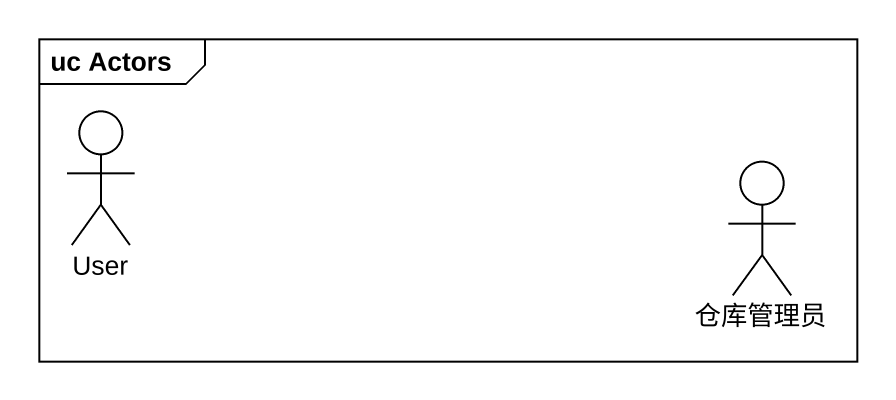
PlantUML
@startuml
mainframe uc Actors
actor User
actor 仓库管理员
@enduml
